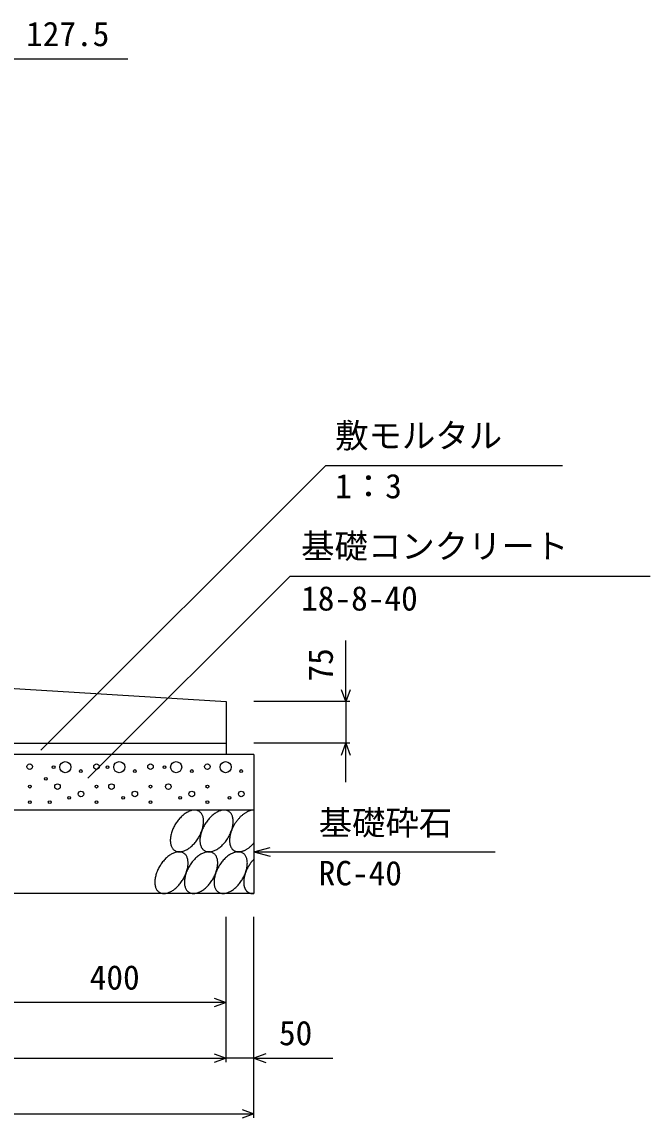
# Model space of a CAD drawing. Units: millimetres, scale not verified. Extents: x -25200 to 25200, y -8910 to 8910.
# Drawn here: x 10570 to 11699, y -6529 to -4559 of the extents above; entities that cross this region are included whole.
import ezdxf
from ezdxf.enums import TextEntityAlignment as Align

# ---------------------------------------------------------------- set-up
doc = ezdxf.new("R2010")
doc.units = ezdxf.units.MM
doc.header["$LTSCALE"] = 30
for name, color, linetype, lineweight in [('0-0_DIM', 7, 'Continuous', 25), ('0-2_HATCH', 6, 'Continuous', 25), ('0-5_OUTLINE', 3, 'Continuous', 25)]:
    doc.layers.add(name, color=color, linetype=linetype, lineweight=lineweight)
doc.styles.add('ＭＳ ゴシック', font='')
doc.styles.get('ＭＳ ゴシック').set_extended_font_data('MS Gothic')

msp = doc.modelspace()

# ---------------------------------------------------------------- linework, layer by layer
at = {"layer": '0-0_DIM'}
for p, q in [((10760.66, -4625.76), (10537.28, -4625.76)), ((11116.43, -5356.62), (10604.74, -5868.3)), ((11116.43, -5356.62), (11541.73, -5356.62)), ((11052.1, -5555.28), (10689.13, -5918.25)), ((11052.1, -5555.28), (11698.97, -5555.28)), ((11152.28, -5780.76), (11152.28, -5670.87)), ((11159.78, -5780.76), (10987.28, -5780.76)), ((11152.28, -5780.76), (11152.28, -5855.76)), ((11159.78, -5855.76), (10987.28, -5855.76)), ((11152.28, -5925.76), (11152.28, -5855.76)), ((10987.28, -6050.76), (11016.26, -6043)), ((10987.28, -6050.76), (11420.59, -6050.76)), ((10987.28, -6050.76), (11016.26, -6058.53)), ((10937.28, -6429.19), (10937.28, -6167.83)), ((10987.28, -6529.19), (10987.28, -6167.83)), ((10937.28, -6321.69), (10537.28, -6321.69)), ((9782.28, -6421.69), (10937.28, -6421.69)), ((10987.28, -6421.69), (10937.28, -6421.69)), ((10987.28, -6421.69), (11129.07, -6421.69)), ((9732.28, -6521.69), (10987.28, -6521.69))]:
    msp.add_line(p, q, dxfattribs=at)
for points in [[(11159.97, -5759.62), (11152.28, -5780.76), (11144.58, -5759.62)], [(11144.58, -5876.91), (11152.28, -5855.76), (11159.97, -5876.91)], [(10916.14, -6314), (10937.28, -6321.69), (10916.14, -6329.39)], [(10916.14, -6414), (10937.28, -6421.69), (10916.14, -6429.39)], [(11008.42, -6414), (10987.28, -6421.69), (11008.42, -6429.39)], [(10966.14, -6514), (10987.28, -6521.69), (10966.14, -6529.39)]]:
    msp.add_lwpolyline(points, dxfattribs=at)
at = {"layer": '0-2_HATCH'}
for points in [[(10888.78, -5977.98), (10887.78, -5977.4), (10886.68, -5976.91), (10885.58, -5976.5), (10884.38, -5976.19), (10883.18, -5975.96), (10881.98, -5975.83), (10880.68, -5975.78), (10879.38, -5975.83), (10877.98, -5975.96), (10876.58, -5976.19), (10875.18, -5976.5), (10873.78, -5976.91), (10872.38, -5977.4), (10870.88, -5977.97), (10869.48, -5978.64), (10867.98, -5979.38), (10866.48, -5980.21), (10865.08, -5981.12), (10863.58, -5982.1), (10862.08, -5983.16), (10860.68, -5984.29), (10859.28, -5985.5), (10857.88, -5986.77), (10856.48, -5988.1), (10855.08, -5989.49), (10853.78, -5990.94), (10852.48, -5992.45), (10851.18, -5994), (10849.98, -5995.6), (10848.78, -5997.25), (10847.68, -5998.93), (10846.58, -6000.65), (10845.48, -6002.4), (10844.48, -6004.17), (10843.58, -6005.97), (10842.68, -6007.78), (10841.88, -6009.61), (10841.08, -6011.44), (10840.38, -6013.28)], [(10863.08, -6048.59), (10864.58, -6047.93), (10866.08, -6047.18), (10867.48, -6046.36), (10868.98, -6045.45), (10870.48, -6044.46), (10871.88, -6043.4), (10873.28, -6042.27), (10874.78, -6041.07), (10876.18, -6039.8), (10877.58, -6038.47), (10878.88, -6037.07), (10880.28, -6035.62), (10881.58, -6034.12), (10882.78, -6032.56), (10884.08, -6030.96), (10885.18, -6029.32), (10886.38, -6027.64), (10887.48, -6025.92), (10888.48, -6024.17), (10889.48, -6022.4), (10890.48, -6020.6), (10891.28, -6018.79), (10892.18, -6016.96), (10892.88, -6015.12), (10893.58, -6013.28), (10894.28, -6011.44), (10894.78, -6009.61), (10895.28, -6007.78), (10895.78, -6005.97), (10896.08, -6004.17), (10896.38, -6002.4), (10896.68, -6000.65), (10896.78, -5998.93), (10896.88, -5997.25), (10896.88, -5995.61), (10896.88, -5994.01), (10896.68, -5992.45), (10896.48, -5990.95), (10896.18, -5989.49)], [(10896.18, -5989.49), (10895.88, -5988.1), (10895.48, -5986.77), (10894.98, -5985.5), (10894.48, -5984.3), (10893.78, -5983.16), (10893.18, -5982.1), (10892.38, -5981.12), (10891.58, -5980.21), (10890.68, -5979.38), (10889.78, -5978.64), (10888.78, -5977.98)], [(10941.98, -5977.98), (10940.98, -5977.4), (10939.88, -5976.91), (10938.78, -5976.5), (10937.58, -5976.19), (10936.38, -5975.96), (10935.18, -5975.83), (10933.88, -5975.78), (10932.58, -5975.83), (10931.18, -5975.96), (10929.78, -5976.19), (10928.38, -5976.5), (10926.98, -5976.91), (10925.58, -5977.4), (10924.08, -5977.97), (10922.68, -5978.64), (10921.18, -5979.38), (10919.68, -5980.21), (10918.28, -5981.12), (10916.78, -5982.1), (10915.28, -5983.16), (10913.88, -5984.29), (10912.48, -5985.5), (10911.08, -5986.77), (10909.68, -5988.1), (10908.28, -5989.49), (10906.98, -5990.94), (10905.68, -5992.45), (10904.38, -5994), (10903.18, -5995.6), (10901.98, -5997.25), (10900.88, -5998.93), (10899.78, -6000.65), (10898.68, -6002.4), (10897.68, -6004.17), (10896.78, -6005.97), (10895.88, -6007.78), (10895.08, -6009.61), (10894.28, -6011.44), (10893.58, -6013.28)], [(10916.28, -6048.59), (10917.78, -6047.93), (10919.28, -6047.18), (10920.68, -6046.36), (10922.18, -6045.45), (10923.68, -6044.46), (10925.08, -6043.4), (10926.58, -6042.27), (10927.98, -6041.07), (10929.38, -6039.8), (10930.78, -6038.47), (10932.08, -6037.07), (10933.48, -6035.62), (10934.78, -6034.12), (10935.98, -6032.56), (10937.28, -6030.96), (10938.38, -6029.32), (10939.58, -6027.64), (10940.68, -6025.92), (10941.68, -6024.17), (10942.68, -6022.4), (10943.68, -6020.6), (10944.48, -6018.79), (10945.38, -6016.96), (10946.08, -6015.12), (10946.78, -6013.28), (10947.48, -6011.44), (10947.98, -6009.61), (10948.58, -6007.78), (10948.98, -6005.97), (10949.38, -6004.17), (10949.68, -6002.4), (10949.88, -6000.65), (10949.98, -5998.93), (10950.08, -5997.25), (10950.08, -5995.61), (10950.08, -5994.01), (10949.88, -5992.45), (10949.68, -5990.95), (10949.48, -5989.49)], [(10949.48, -5989.49), (10949.08, -5988.1), (10948.68, -5986.77), (10948.18, -5985.5), (10947.68, -5984.3), (10946.98, -5983.16), (10946.38, -5982.1), (10945.58, -5981.12), (10944.78, -5980.21), (10943.88, -5979.38), (10942.98, -5978.64), (10941.98, -5977.98)], [(10987.28, -5975.78), (10986.38, -5975.79), (10985.58, -5975.84), (10984.68, -5975.93), (10983.78, -5976.05), (10982.88, -5976.22), (10981.98, -5976.42), (10981.08, -5976.66), (10980.08, -5976.94), (10979.18, -5977.25), (10978.18, -5977.6), (10977.28, -5977.99), (10976.28, -5978.42), (10975.38, -5978.88), (10974.38, -5979.37), (10973.48, -5979.9), (10972.48, -5980.47), (10971.48, -5981.07), (10970.58, -5981.7), (10969.58, -5982.36), (10968.68, -5983.06), (10967.68, -5983.79), (10966.78, -5984.55), (10965.88, -5985.33), (10964.98, -5986.15), (10963.98, -5986.99), (10963.08, -5987.87), (10962.18, -5988.76), (10961.38, -5989.68), (10960.48, -5990.63), (10959.58, -5991.6), (10958.78, -5992.59), (10957.98, -5993.61), (10957.08, -5994.64), (10956.28, -5995.69), (10955.58, -5996.77), (10954.78, -5997.85), (10954.08, -5998.96), (10953.28, -6000.08), (10952.58, -6001.21)], [(10952.58, -6001.21), (10951.98, -6002.35), (10951.28, -6003.51), (10950.68, -6004.68), (10950.08, -6005.85), (10949.48, -6007.03), (10948.88, -6008.22), (10948.38, -6009.42), (10947.88, -6010.61), (10947.38, -6011.81), (10946.88, -6013.02), (10946.48, -6014.22), (10946.08, -6015.42), (10945.68, -6016.62), (10945.38, -6017.82), (10945.08, -6019.01), (10944.78, -6020.19), (10944.48, -6021.37), (10944.28, -6022.54), (10944.08, -6023.7), (10943.88, -6024.85), (10943.78, -6025.99), (10943.68, -6027.12), (10943.58, -6028.23), (10943.58, -6029.32), (10943.48, -6030.4), (10943.58, -6031.46), (10943.58, -6032.5), (10943.68, -6033.53), (10943.78, -6034.53), (10943.88, -6035.51), (10944.08, -6036.47), (10944.28, -6037.4), (10944.48, -6038.31), (10944.78, -6039.19), (10945.08, -6040.05), (10945.38, -6040.88), (10945.68, -6041.68), (10946.08, -6042.45), (10946.48, -6043.19)], [(10840.38, -6013.28), (10839.78, -6015.12), (10839.18, -6016.96), (10838.68, -6018.78), (10838.28, -6020.6), (10837.88, -6022.39), (10837.58, -6024.17), (10837.38, -6025.91), (10837.18, -6027.63), (10837.08, -6029.31), (10837.08, -6030.96), (10837.18, -6032.56), (10837.28, -6034.12), (10837.48, -6035.62), (10837.78, -6037.07), (10838.08, -6038.47), (10838.58, -6039.8), (10838.98, -6041.07), (10839.58, -6042.27), (10840.18, -6043.4), (10840.88, -6044.46), (10841.58, -6045.45), (10842.38, -6046.35), (10843.28, -6047.18), (10844.18, -6047.93), (10845.18, -6048.59), (10846.18, -6049.17), (10847.28, -6049.66), (10848.38, -6050.06), (10849.58, -6050.38), (10850.78, -6050.6), (10852.08, -6050.74), (10853.38, -6050.78), (10854.68, -6050.74), (10855.98, -6050.6), (10857.38, -6050.38), (10858.78, -6050.06), (10860.18, -6049.66), (10861.68, -6049.17), (10863.08, -6048.59)], [(10893.58, -6013.28), (10892.98, -6015.12), (10892.38, -6016.96), (10891.88, -6018.78), (10891.48, -6020.6), (10891.08, -6022.39), (10890.78, -6024.17), (10890.58, -6025.91), (10890.38, -6027.63), (10890.28, -6029.31), (10890.28, -6030.96), (10890.38, -6032.56), (10890.48, -6034.12), (10890.68, -6035.62), (10890.98, -6037.07), (10891.38, -6038.47), (10891.78, -6039.8), (10892.28, -6041.07), (10892.78, -6042.27), (10893.38, -6043.4), (10894.08, -6044.46), (10894.78, -6045.45), (10895.68, -6046.35), (10896.48, -6047.18), (10897.38, -6047.93), (10898.38, -6048.59), (10899.38, -6049.17), (10900.48, -6049.66), (10901.68, -6050.06), (10902.78, -6050.38), (10903.98, -6050.6), (10905.28, -6050.74), (10906.58, -6050.78), (10907.88, -6050.74), (10909.28, -6050.6), (10910.58, -6050.38), (10911.98, -6050.06), (10913.48, -6049.66), (10914.88, -6049.17), (10916.28, -6048.59)], [(10946.48, -6043.19), (10946.88, -6043.9), (10947.38, -6044.58), (10947.88, -6045.22), (10948.38, -6045.84), (10948.88, -6046.42), (10949.48, -6046.96), (10950.08, -6047.47), (10950.68, -6047.95), (10951.28, -6048.39), (10951.98, -6048.8), (10952.58, -6049.16), (10953.28, -6049.49), (10954.08, -6049.79), (10954.78, -6050.05), (10955.58, -6050.26), (10956.28, -6050.44), (10957.08, -6050.59), (10957.98, -6050.69), (10958.78, -6050.76), (10959.58, -6050.78), (10960.48, -6050.77), (10961.38, -6050.72), (10962.18, -6050.63), (10963.08, -6050.5), (10963.98, -6050.34), (10964.98, -6050.14), (10965.88, -6049.89), (10966.78, -6049.61), (10967.68, -6049.3), (10968.68, -6048.94), (10969.58, -6048.55), (10970.58, -6048.13), (10971.48, -6047.66), (10972.48, -6047.17), (10973.48, -6046.63), (10974.38, -6046.07), (10975.38, -6045.47), (10976.28, -6044.83), (10977.28, -6044.17)], [(10977.28, -6044.17), (10978.18, -6043.47), (10979.18, -6042.74), (10980.08, -6041.98), (10981.08, -6041.19), (10981.98, -6040.37), (10982.88, -6039.53), (10983.78, -6038.66), (10984.68, -6037.76), (10985.58, -6036.83), (10986.38, -6035.89), (10987.28, -6034.92)], [(10860.98, -6052.97), (10859.88, -6052.39), (10858.78, -6051.9), (10857.68, -6051.49), (10856.48, -6051.18), (10855.28, -6050.95), (10854.08, -6050.82), (10852.78, -6050.77), (10851.48, -6050.82), (10850.08, -6050.95), (10848.68, -6051.18), (10847.28, -6051.49), (10845.88, -6051.9), (10844.48, -6052.39), (10842.98, -6052.96), (10841.58, -6053.63), (10840.08, -6054.37), (10838.58, -6055.2), (10837.18, -6056.11), (10835.68, -6057.09), (10834.28, -6058.15), (10832.78, -6059.28), (10831.38, -6060.49), (10829.98, -6061.76), (10828.58, -6063.09), (10827.18, -6064.48), (10825.88, -6065.93), (10824.58, -6067.44), (10823.28, -6068.99), (10822.08, -6070.59), (10820.88, -6072.24), (10819.78, -6073.92), (10818.68, -6075.64), (10817.58, -6077.39), (10816.58, -6079.16), (10815.68, -6080.96), (10814.78, -6082.77), (10813.98, -6084.6), (10813.18, -6086.43), (10812.48, -6088.27)], [(10835.18, -6123.58), (10836.68, -6122.92), (10838.18, -6122.17), (10839.58, -6121.35), (10841.08, -6120.44), (10842.58, -6119.45), (10843.98, -6118.39), (10845.48, -6117.26), (10846.88, -6116.06), (10848.28, -6114.79), (10849.68, -6113.46), (10850.98, -6112.06), (10852.38, -6110.61), (10853.68, -6109.11), (10854.88, -6107.55), (10856.18, -6105.95), (10857.28, -6104.31), (10858.48, -6102.63), (10859.58, -6100.91), (10860.58, -6099.16), (10861.58, -6097.39), (10862.58, -6095.59), (10863.38, -6093.78), (10864.28, -6091.95), (10864.98, -6090.12), (10865.68, -6088.28), (10866.38, -6086.44), (10866.88, -6084.6), (10867.48, -6082.77), (10867.88, -6080.96), (10868.28, -6079.16), (10868.58, -6077.39), (10868.78, -6075.64), (10868.88, -6073.92), (10868.98, -6072.24), (10868.98, -6070.6), (10868.98, -6069), (10868.78, -6067.44), (10868.58, -6065.94), (10868.38, -6064.49)], [(10868.38, -6064.49), (10867.98, -6063.09), (10867.58, -6061.76), (10867.08, -6060.49), (10866.58, -6059.29), (10865.88, -6058.15), (10865.28, -6057.09), (10864.48, -6056.11), (10863.68, -6055.2), (10862.78, -6054.37), (10861.88, -6053.63), (10860.98, -6052.97)], [(10914.18, -6052.97), (10913.08, -6052.39), (10911.98, -6051.9), (10910.88, -6051.49), (10909.78, -6051.18), (10908.48, -6050.95), (10907.28, -6050.82), (10905.98, -6050.77), (10904.68, -6050.82), (10903.28, -6050.95), (10901.88, -6051.18), (10900.48, -6051.49), (10899.08, -6051.9), (10897.68, -6052.39), (10896.18, -6052.96), (10894.78, -6053.63), (10893.28, -6054.37), (10891.78, -6055.2), (10890.38, -6056.11), (10888.88, -6057.09), (10887.48, -6058.15), (10885.98, -6059.28), (10884.58, -6060.49), (10883.18, -6061.76), (10881.78, -6063.09), (10880.38, -6064.48), (10879.08, -6065.93), (10877.78, -6067.44), (10876.48, -6068.99), (10875.28, -6070.59), (10874.08, -6072.24), (10872.98, -6073.92), (10871.88, -6075.64), (10870.78, -6077.39), (10869.88, -6079.16), (10868.88, -6080.96), (10867.98, -6082.77), (10867.18, -6084.6), (10866.38, -6086.43), (10865.68, -6088.27)], [(10888.48, -6123.58), (10889.88, -6122.92), (10891.38, -6122.17), (10892.78, -6121.35), (10894.28, -6120.44), (10895.78, -6119.45), (10897.18, -6118.39), (10898.68, -6117.26), (10900.08, -6116.06), (10901.48, -6114.79), (10902.88, -6113.46), (10904.18, -6112.06), (10905.58, -6110.61), (10906.88, -6109.11), (10908.08, -6107.55), (10909.38, -6105.95), (10910.58, -6104.31), (10911.68, -6102.63), (10912.78, -6100.91), (10913.78, -6099.16), (10914.78, -6097.39), (10915.78, -6095.59), (10916.68, -6093.78), (10917.48, -6091.95), (10918.18, -6090.12), (10918.88, -6088.28), (10919.58, -6086.44), (10920.18, -6084.6), (10920.68, -6082.77), (10921.08, -6080.96), (10921.48, -6079.16), (10921.78, -6077.39), (10921.98, -6075.64), (10922.08, -6073.92), (10922.18, -6072.24), (10922.18, -6070.6), (10922.18, -6069), (10921.98, -6067.44), (10921.78, -6065.94), (10921.58, -6064.49)], [(10921.58, -6064.49), (10921.18, -6063.09), (10920.78, -6061.76), (10920.28, -6060.49), (10919.78, -6059.29), (10919.18, -6058.15), (10918.48, -6057.09), (10917.68, -6056.11), (10916.88, -6055.2), (10916.08, -6054.37), (10915.08, -6053.63), (10914.18, -6052.97)], [(10967.38, -6052.97), (10966.28, -6052.39), (10965.28, -6051.9), (10964.08, -6051.49), (10962.98, -6051.18), (10961.68, -6050.95), (10960.48, -6050.82), (10959.18, -6050.77), (10957.88, -6050.82), (10956.48, -6050.95), (10955.18, -6051.18), (10953.78, -6051.49), (10952.28, -6051.9), (10950.88, -6052.39), (10949.38, -6052.96), (10947.98, -6053.63), (10946.48, -6054.37), (10945.08, -6055.2), (10943.58, -6056.11), (10942.08, -6057.09), (10940.68, -6058.15), (10939.18, -6059.28), (10937.78, -6060.49), (10936.38, -6061.76), (10934.98, -6063.09), (10933.58, -6064.48), (10932.28, -6065.93), (10930.98, -6067.44), (10929.78, -6068.99), (10928.48, -6070.59), (10927.28, -6072.24), (10926.18, -6073.92), (10925.08, -6075.64), (10924.08, -6077.39), (10923.08, -6079.16), (10922.08, -6080.96), (10921.18, -6082.77), (10920.38, -6084.6), (10919.68, -6086.43), (10918.88, -6088.27)], [(10941.68, -6123.58), (10943.08, -6122.92), (10944.58, -6122.17), (10946.08, -6121.35), (10947.48, -6120.44), (10948.98, -6119.45), (10950.38, -6118.39), (10951.88, -6117.26), (10953.28, -6116.06), (10954.68, -6114.79), (10956.08, -6113.46), (10957.48, -6112.06), (10958.78, -6110.61), (10960.08, -6109.11), (10961.38, -6107.55), (10962.58, -6105.95), (10963.78, -6104.31), (10964.88, -6102.63), (10965.98, -6100.91), (10966.98, -6099.16), (10967.98, -6097.39), (10968.98, -6095.59), (10969.88, -6093.78), (10970.68, -6091.95), (10971.48, -6090.12), (10972.18, -6088.28), (10972.78, -6086.44), (10973.38, -6084.6), (10973.88, -6082.77), (10974.28, -6080.96), (10974.68, -6079.16), (10974.98, -6077.39), (10975.18, -6075.64), (10975.38, -6073.92), (10975.38, -6072.24), (10975.48, -6070.6), (10975.38, -6069), (10975.28, -6067.44), (10975.08, -6065.94), (10974.78, -6064.49)], [(10974.78, -6064.49), (10974.38, -6063.09), (10973.98, -6061.76), (10973.48, -6060.49), (10972.98, -6059.29), (10972.38, -6058.15), (10971.68, -6057.09), (10970.88, -6056.11), (10970.08, -6055.2), (10969.28, -6054.37), (10968.28, -6053.63), (10967.38, -6052.97)], [(10987.28, -6064.02), (10986.78, -6064.55), (10986.28, -6065.09), (10985.78, -6065.63), (10985.28, -6066.19), (10984.78, -6066.75), (10984.28, -6067.32), (10983.78, -6067.89), (10983.38, -6068.47), (10982.88, -6069.06), (10982.38, -6069.66), (10981.98, -6070.26), (10981.48, -6070.87), (10981.08, -6071.48), (10980.58, -6072.1), (10980.18, -6072.73), (10979.78, -6073.36), (10979.38, -6073.99), (10978.88, -6074.63), (10978.48, -6075.28), (10978.08, -6075.93), (10977.68, -6076.58), (10977.38, -6077.24), (10976.98, -6077.9), (10976.58, -6078.57), (10976.18, -6079.23), (10975.88, -6079.9), (10975.48, -6080.58), (10975.18, -6081.26), (10974.78, -6081.93), (10974.48, -6082.61), (10974.18, -6083.3), (10973.88, -6083.98), (10973.58, -6084.67), (10973.28, -6085.36), (10972.98, -6086.04), (10972.68, -6086.73), (10972.48, -6087.42), (10972.18, -6088.11), (10971.98, -6088.8)], [(10812.48, -6088.27), (10811.88, -6090.11), (10811.28, -6091.95), (10810.78, -6093.77), (10810.38, -6095.59), (10809.98, -6097.38), (10809.68, -6099.16), (10809.48, -6100.91), (10809.28, -6102.62), (10809.18, -6104.31), (10809.18, -6105.95), (10809.28, -6107.55), (10809.38, -6109.11), (10809.58, -6110.61), (10809.88, -6112.06), (10810.28, -6113.46), (10810.68, -6114.79), (10811.18, -6116.06), (10811.68, -6117.26), (10812.28, -6118.39), (10812.98, -6119.45), (10813.78, -6120.44), (10814.58, -6121.34), (10815.38, -6122.17), (10816.28, -6122.92), (10817.28, -6123.58), (10818.38, -6124.16), (10819.38, -6124.65), (10820.58, -6125.05), (10821.68, -6125.37), (10822.88, -6125.59), (10824.18, -6125.73), (10825.48, -6125.77), (10826.78, -6125.73), (10828.18, -6125.59), (10829.48, -6125.37), (10830.88, -6125.05), (10832.38, -6124.65), (10833.78, -6124.16), (10835.18, -6123.58)], [(10865.68, -6088.27), (10865.08, -6090.11), (10864.48, -6091.95), (10863.98, -6093.77), (10863.58, -6095.59), (10863.18, -6097.38), (10862.88, -6099.16), (10862.68, -6100.91), (10862.48, -6102.62), (10862.48, -6104.31), (10862.38, -6105.95), (10862.48, -6107.55), (10862.58, -6109.11), (10862.78, -6110.61), (10863.08, -6112.06), (10863.48, -6113.46), (10863.88, -6114.79), (10864.38, -6116.06), (10864.88, -6117.26), (10865.48, -6118.39), (10866.18, -6119.45), (10866.98, -6120.44), (10867.78, -6121.34), (10868.58, -6122.17), (10869.58, -6122.92), (10870.48, -6123.58), (10871.58, -6124.16), (10872.58, -6124.65), (10873.78, -6125.05), (10874.88, -6125.37), (10876.18, -6125.59), (10877.38, -6125.73), (10878.68, -6125.77), (10879.98, -6125.73), (10881.38, -6125.59), (10882.68, -6125.37), (10884.08, -6125.05), (10885.58, -6124.65), (10886.98, -6124.16), (10888.48, -6123.58)], [(10918.88, -6088.27), (10918.28, -6090.11), (10917.68, -6091.95), (10917.18, -6093.77), (10916.78, -6095.59), (10916.38, -6097.38), (10916.08, -6099.16), (10915.88, -6100.91), (10915.78, -6102.62), (10915.68, -6104.31), (10915.68, -6105.95), (10915.68, -6107.55), (10915.78, -6109.11), (10916.08, -6110.61), (10916.28, -6112.06), (10916.68, -6113.46), (10917.08, -6114.79), (10917.58, -6116.06), (10918.08, -6117.26), (10918.68, -6118.39), (10919.38, -6119.45), (10920.18, -6120.44), (10920.98, -6121.34), (10921.78, -6122.17), (10922.78, -6122.92), (10923.68, -6123.58), (10924.78, -6124.16), (10925.78, -6124.65), (10926.98, -6125.05), (10928.08, -6125.37), (10929.38, -6125.59), (10930.58, -6125.73), (10931.88, -6125.77), (10933.18, -6125.73), (10934.58, -6125.59), (10935.98, -6125.37), (10937.38, -6125.05), (10938.78, -6124.65), (10940.18, -6124.16), (10941.68, -6123.58)], [(10971.98, -6088.8), (10971.68, -6089.49), (10971.48, -6090.18), (10971.28, -6090.87), (10971.08, -6091.56), (10970.88, -6092.24), (10970.68, -6092.93), (10970.48, -6093.61), (10970.28, -6094.29), (10970.08, -6094.97), (10969.98, -6095.65), (10969.78, -6096.33), (10969.68, -6097), (10969.58, -6097.67), (10969.48, -6098.34), (10969.38, -6099), (10969.28, -6099.66), (10969.18, -6100.31), (10969.08, -6100.96), (10968.98, -6101.61), (10968.98, -6102.25), (10968.88, -6102.89), (10968.88, -6103.52), (10968.88, -6104.15), (10968.88, -6104.77), (10968.88, -6105.39), (10968.88, -6106), (10968.88, -6106.61), (10968.88, -6107.21), (10968.88, -6107.8), (10968.98, -6108.38), (10968.98, -6108.96), (10969.08, -6109.53), (10969.18, -6110.1), (10969.28, -6110.66), (10969.38, -6111.21), (10969.48, -6111.75), (10969.58, -6112.28), (10969.68, -6112.81), (10969.78, -6113.33)], [(10969.78, -6113.33), (10969.98, -6113.83), (10970.08, -6114.33), (10970.28, -6114.83), (10970.48, -6115.31), (10970.68, -6115.78), (10970.88, -6116.25), (10971.08, -6116.7), (10971.28, -6117.15), (10971.48, -6117.58), (10971.68, -6118.01), (10971.98, -6118.42), (10972.18, -6118.83), (10972.48, -6119.22), (10972.68, -6119.61), (10972.98, -6119.98), (10973.28, -6120.34), (10973.58, -6120.7), (10973.88, -6121.04), (10974.18, -6121.37), (10974.48, -6121.69), (10974.78, -6121.99), (10975.18, -6122.29), (10975.48, -6122.57), (10975.88, -6122.85), (10976.18, -6123.11), (10976.58, -6123.36), (10976.98, -6123.6), (10977.38, -6123.82), (10977.68, -6124.03), (10978.08, -6124.24), (10978.48, -6124.43), (10978.88, -6124.6), (10979.38, -6124.77), (10979.78, -6124.92), (10980.18, -6125.06), (10980.58, -6125.19), (10981.08, -6125.3), (10981.48, -6125.41), (10981.98, -6125.5)], [(10981.98, -6125.5), (10982.38, -6125.57), (10982.88, -6125.64), (10983.38, -6125.69), (10983.78, -6125.73), (10984.28, -6125.76), (10984.78, -6125.77), (10985.28, -6125.77), (10985.78, -6125.76), (10986.28, -6125.74), (10986.78, -6125.7), (10987.28, -6125.65)]]:
    msp.add_lwpolyline(points, dxfattribs=at)
for centre, radius in [((10648.44, -5898.58), 10), ((10745.35, -5898.58), 10), ((10847.58, -5898.58), 10), ((10936.44, -5898.58), 10), ((10584.52, -5897.71), 5), ((10627.41, -5898.58), 2.5), ((10676.48, -5905.59), 2.5), ((10704.52, -5897.71), 5), ((10724.31, -5898.58), 2.5), ((10773.38, -5905.59), 2.5), ((10801.42, -5897.71), 5), ((10826.55, -5898.58), 2.5), ((10875.62, -5905.59), 2.5), ((10903.66, -5897.71), 5), ((10964.48, -5905.59), 2.5), ((10613.39, -5919.6), 2.5), ((10634.42, -5933.6), 5), ((10731.33, -5933.6), 5), ((10833.56, -5933.6), 5), ((10584.52, -5933.6), 2.5), ((10676.48, -5946.73), 5), ((10704.52, -5933.6), 2.5), ((10773.38, -5946.73), 5), ((10801.42, -5933.6), 2.5), ((10875.62, -5946.73), 5), ((10903.66, -5933.6), 2.5), ((10964.48, -5946.73), 5), ((10584.52, -5961.62), 2.5), ((10620.4, -5961.62), 2.5), ((10655.45, -5953.74), 2.5), ((10704.52, -5961.62), 2.5), ((10752.35, -5953.74), 2.5), ((10801.42, -5961.62), 2.5), ((10854.59, -5953.74), 2.5), ((10903.66, -5961.62), 2.5), ((10943.45, -5953.74), 2.5)]:
    msp.add_circle(centre, radius, dxfattribs=at)
at = {"layer": '0-5_OUTLINE'}
for p, q in [((10937.28, -5780.76), (10937.28, -5875.76)), ((9782.28, -5855.76), (10937.28, -5855.76)), ((10987.28, -5875.76), (9732.28, -5875.76)), ((10987.28, -5875.76), (10987.28, -6125.76)), ((10987.28, -5975.76), (9732.28, -5975.76)), ((10987.28, -6125.76), (9732.28, -6125.76))]:
    msp.add_line(p, q, dxfattribs=at)
msp.add_lwpolyline([(10469.78, -5688.26), (10537.28, -5755.76), (10937.28, -5780.76)], dxfattribs=at)

# ---------------------------------------------------------------- texts
at = {"layer": '0-0_DIM', "style": 'ＭＳ ゴシック'}
for s, p in [('127.5', (10577.89, -4615.76)), ('敷モルタル', (11133.17, -5337.88)), ('1：3', (11133.17, -5428.57)), ('基礎コンクリート', (11072.1, -5536.54)), ('18-8-40', (11072.1, -5630.36)), ('基礎砕石', (11103.6, -6033.59)), ('RC-40', (11103.6, -6124.28)), ('400', (10692.28, -6311.69)), ('50', (11032.28, -6411.69))]:
    msp.add_text(s, height=43.99, dxfattribs=at).set_placement(p, align=Align.BOTTOM_LEFT)
msp.add_text('75', height=43.99, rotation=90, dxfattribs=at).set_placement((11142.28, -5744.75), align=Align.BOTTOM_LEFT)

doc.saveas('drawing.dxf')
